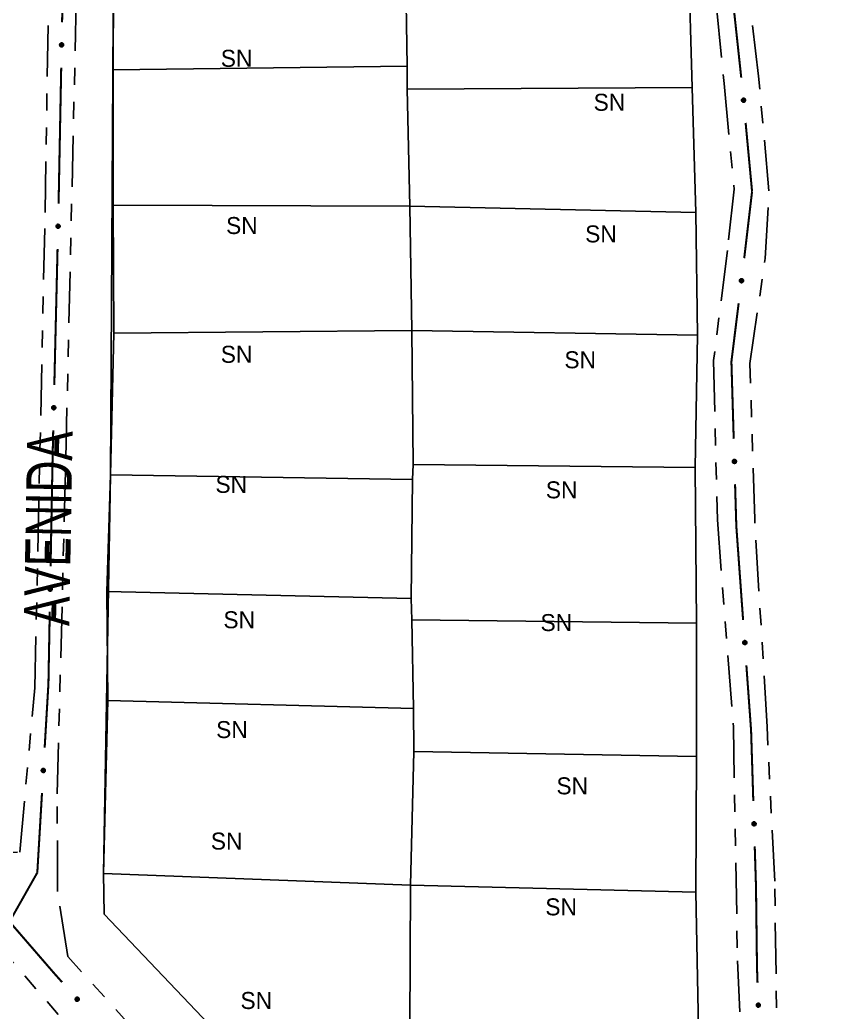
# Model space of a CAD drawing. Extents: x 207981 to 210201, y 4876477 to 4878908.
# Drawn here: x 209309.6 to 209380.5, y 4877652.8 to 4877740.3 of the extents above; entities that cross this region are included whole.
import ezdxf
from ezdxf.enums import TextEntityAlignment as Align

# ---------------------------------------------------------------- set-up
doc = ezdxf.new("R2010")
doc.units = 0
doc.header["$LTSCALE"] = 1.5
doc.header["$MEASUREMENT"] = 0
doc.linetypes.add('TRACO_25', pattern=[8, 3, -1, 1, -1, 1, -1])
for name, color, linetype in [('CD_MALHA_LOTES', 7, 'CONTINUOUS'), ('RU-QUADRA', 210, 'CONTINUOUS'), ('SV-EIXO-RUA-N-PAV', 6, 'CONTINUOUS'), ('SV-RUA-NAO-PAV', 7, 'CONTINUOUS'), ('SV-TXT-RUA-N-PAV', 7, 'CONTINUOUS'), ('Th_NmrPort', 1, 'CONTINUOUS')]:
    doc.layers.add(name, color=color, linetype=linetype)
doc.styles.add('ARIAL', font='ARIAL.SHX')

msp = doc.modelspace()

# ---------------------------------------------------------------- linework, layer by layer
at = {"layer": 'CD_MALHA_LOTES', "linetype": 'Continuous', "flags": 128}
for points in [[(209317.797848, 4877735.909009), (209317.87595, 4877750.553128)], [(209343.571497, 4877745.4765), (209343.727701, 4877736.221417)], [(209368.837483, 4877734.34697), (209368.525075, 4877745.710806)], [(209343.727701, 4877736.221417), (209317.797848, 4877735.909009)], [(209317.797848, 4877723.959408), (209317.797848, 4877735.909009)], [(209343.727701, 4877736.221417), (209343.727701, 4877734.190766)], [(209343.727701, 4877734.190766), (209368.837483, 4877734.34697)], [(209343.962007, 4877723.881307), (209343.727701, 4877734.190766)], [(209368.837483, 4877734.34697), (209369.149891, 4877723.334593)], [(209343.962007, 4877723.881307), (209317.797848, 4877723.959408)], [(209317.87595, 4877712.673674), (209317.797848, 4877723.959408)], [(209343.962007, 4877723.881307), (209369.149891, 4877723.334593)], [(209344.118211, 4877712.90798), (209343.962007, 4877723.881307)], [(209369.149891, 4877723.334593), (209369.306095, 4877712.51747)], [(209317.563542, 4877700.177359), (209317.87595, 4877712.673674)], [(209317.87595, 4877712.673674), (209344.118211, 4877712.90798)], [(209344.118211, 4877712.90798), (209369.306095, 4877712.51747)], [(209344.118211, 4877712.90798), (209344.235364, 4877701.114583)], [(209369.306095, 4877712.51747), (209369.115598, 4877700.843053)], [(209344.235364, 4877701.114583), (209344.196313, 4877699.78685)], [(209344.235364, 4877701.114583), (209369.115598, 4877700.843053)], [(209369.115598, 4877700.843053), (209369.231913, 4877687.117812)], [(209317.251134, 4877689.906951), (209317.563542, 4877700.177359)], [(209344.196313, 4877699.78685), (209317.563542, 4877700.177359)], [(209344.07916, 4877689.282135), (209344.196313, 4877699.78685)], [(209344.07916, 4877689.282135), (209317.251134, 4877689.906951)], [(209317.329236, 4877680.300409), (209317.251134, 4877689.906951)], [(209344.118211, 4877687.407688), (209344.07916, 4877689.282135)], [(209344.274415, 4877679.597491), (209344.118211, 4877687.407688)], [(209369.231913, 4877687.117812), (209344.118211, 4877687.407688)], [(209369.231913, 4877687.117812), (209369.227993, 4877675.340934)], [(209316.938726, 4877665.031474), (209317.329236, 4877680.300409)], [(209344.274415, 4877679.597491), (209317.329236, 4877680.300409)], [(209344.313466, 4877675.809546), (209344.274415, 4877679.597491)], [(209344.007566, 4877664.003132), (209344.313466, 4877675.809546)], [(209369.227993, 4877675.340934), (209344.313466, 4877675.809546)], [(209369.227993, 4877675.340934), (209369.149891, 4877663.391333)], [(209316.938726, 4877665.031474), (209344.007566, 4877664.003132)], [(209317.016828, 4877661.438784), (209316.938726, 4877665.031474)], [(209343.962007, 4877651.480783), (209344.007566, 4877664.003132)], [(209369.149891, 4877663.391333), (209344.007566, 4877664.003132)], [(209369.149891, 4877663.391333), (209369.384197, 4877651.324579)], [(209343.571497, 4877633.536856), (209317.016828, 4877661.438784)]]:
    msp.add_lwpolyline(points, dxfattribs=at)
at = {"layer": 'RU-QUADRA', "linetype": 'Continuous', "flags": 128}
msp.add_lwpolyline([(209316.548216, 4877897.384827), (209362.081663, 4877898.868764), (209364.619977, 4877825.570068), (209367.431648, 4877825.491966), (209368.525075, 4877745.710806), (209368.837483, 4877734.34697), (209369.149891, 4877723.334593), (209369.306095, 4877712.51747), (209369.115598, 4877700.843053), (209369.231913, 4877687.117812), (209369.227993, 4877675.340934), (209369.149891, 4877663.391333), (209369.384197, 4877651.324579), (209370.087115, 4877635.430829), (209370.946236, 4877609.618128), (209367.978362, 4877607.431273), (209343.571497, 4877633.536856), (209317.016828, 4877661.438784), (209316.938726, 4877665.031474), (209317.563542, 4877700.177359), (209317.87595, 4877750.553128), (209316.626318, 4877849.195913)], close=True, dxfattribs=at)
at = {"layer": 'SV-EIXO-RUA-N-PAV', "const_width": 0.18}
for points in [[(209313.300927, 4877740.102465), (209313.532608, 4877752.100228)], [(209371.882425, 4877747.137697), (209373.166723, 4877735.206621)], [(209312.992019, 4877724.105447), (209313.2237, 4877736.103211)], [(209373.551533, 4877731.225233), (209374.112446, 4877725.25151)], [(209374.119885, 4877725.172282), (209373.428136, 4877719.292409)], [(209374.112446, 4877725.25151), (209374.119885, 4877725.172282)], [(209312.61507, 4877708.109895), (209312.900138, 4877720.106508)], [(209372.936756, 4877715.322706), (209372.322399, 4877710.360593)], [(209372.322399, 4877710.360593), (209372.29865, 4877710.168775)], [(209372.29865, 4877710.168775), (209372.501745, 4877703.365088)], [(209312.465403, 4877701.81142), (209312.520047, 4877704.111024)], [(209312.452505, 4877701.111792), (209312.465403, 4877701.81142)], [(209312.286617, 4877692.113321), (209312.452505, 4877701.111792)], [(209372.621095, 4877699.366869), (209372.710608, 4877696.368205)], [(209372.710608, 4877696.368205), (209372.732278, 4877695.642257)], [(209372.732278, 4877695.642257), (209373.328822, 4877687.390062)], [(209312.095866, 4877681.766181), (209312.212889, 4877688.114)], [(209373.617226, 4877683.400473), (209373.977731, 4877678.413486)], [(209312.057632, 4877681.116202), (209312.095866, 4877681.766181)], [(209311.764021, 4877676.124831), (209312.057632, 4877681.116202)], [(209373.977731, 4877678.413486), (209374.03316, 4877677.646721)], [(209374.03316, 4877677.646721), (209374.229014, 4877671.418566)], [(209311.116378, 4877665.11489), (209311.529133, 4877672.131733)], [(209374.354738, 4877667.420542), (209374.449031, 4877664.422024)], [(209310.638051, 4877664.269847), (209311.116378, 4877665.11489)], [(209308.667659, 4877660.788819), (209310.638051, 4877664.269847)], [(209374.449031, 4877664.422024), (209374.466787, 4877663.857371)], [(209374.466787, 4877663.857371), (209374.545739, 4877657.422788)], [(209312.58561, 4877656.258688), (209308.71097, 4877660.738741)], [(209374.545739, 4877657.422788), (209374.553513, 4877656.789244)], [(209312.636693, 4877656.201273), (209312.58561, 4877656.258688)], [(209313.301397, 4877655.454167), (209312.636693, 4877656.201273)], [(209374.553513, 4877656.789244), (209374.599649, 4877655.423614)]]:
    msp.add_lwpolyline(points, dxfattribs=at)
at = {"layer": 'SV-EIXO-RUA-N-PAV'}
for points in [[(209313.14948, 4877737.961309), (209313.115074, 4877737.99607), (209313.092613, 4877738.032981), (209313.082739, 4877738.069158), (209313.082351, 4877738.103402), (209313.085898, 4877738.13848), (209313.097278, 4877738.173057), (209313.118409, 4877738.208635), (209313.153036, 4877738.243393), (209313.19236, 4877738.263918), (209313.22731, 4877738.275495), (209313.262994, 4877738.277957), (209313.297013, 4877738.273939), (209313.332539, 4877738.260931), (209313.368385, 4877738.239165), (209313.402493, 4877738.2035), (209313.424265, 4877738.167163), (209313.432896, 4877738.131919), (209313.435144, 4877738.096029), (209313.431093, 4877738.060261), (209313.419726, 4877738.026384), (209313.397746, 4877737.990332), (209313.362099, 4877737.957134), (209313.326105, 4877737.935004), (209313.290992, 4877737.925881), (209313.255608, 4877737.924464), (209313.220382, 4877737.927594), (209313.185148, 4877737.937586), (209313.14948, 4877737.961309)], [(209373.460728, 4877733.369817), (209373.498832, 4877733.339155), (209373.52531, 4877733.305011), (209373.539197, 4877733.270176), (209373.543442, 4877733.236194), (209373.54387, 4877733.20094), (209373.536459, 4877733.165301), (209373.519472, 4877733.127568), (209373.488982, 4877733.089129), (209373.452222, 4877733.064304), (209373.418799, 4877733.048862), (209373.38362, 4877733.042394), (209373.349365, 4877733.042553), (209373.3126, 4877733.051475), (209373.274529, 4877733.069063), (209373.236619, 4877733.100657), (209373.210891, 4877733.134309), (209373.198343, 4877733.168355), (209373.192065, 4877733.203764), (209373.19206, 4877733.239761), (209373.199536, 4877733.274703), (209373.217314, 4877733.313002), (209373.248993, 4877733.350006), (209373.282264, 4877733.37605), (209373.316125, 4877733.389073), (209373.351124, 4877733.394468), (209373.386478, 4877733.395327), (209373.422614, 4877733.389369), (209373.460728, 4877733.369817)], [(209312.834186, 4877721.964919), (209312.799936, 4877721.999833), (209312.777639, 4877722.036843), (209312.767927, 4877722.073064), (209312.76769, 4877722.107309), (209312.771394, 4877722.142371), (209312.782928, 4877722.176897), (209312.804217, 4877722.212381), (209312.838998, 4877722.246984), (209312.878413, 4877722.267334), (209312.913414, 4877722.278756), (209312.949109, 4877722.281058), (209312.983109, 4877722.276889), (209313.018577, 4877722.263723), (209313.054326, 4877722.241798), (209313.088275, 4877722.205981), (209313.109885, 4877722.169547), (209313.11836, 4877722.134266), (209313.120447, 4877722.098366), (209313.116237, 4877722.062616), (209313.10472, 4877722.02879), (209313.08258, 4877721.992836), (209313.046785, 4877721.959797), (209313.010693, 4877721.937828), (209312.97554, 4877721.928861), (209312.94015, 4877721.927601), (209312.904938, 4877721.930889), (209312.869749, 4877721.941038), (209312.834186, 4877721.964919)], [(209373.309399, 4877717.436617), (209373.340015, 4877717.398477), (209373.358528, 4877717.359436), (209373.364597, 4877717.32243), (209373.361433, 4877717.28833), (209373.354267, 4877717.253809), (209373.339364, 4877717.220599), (209373.314658, 4877717.187403), (209373.276613, 4877717.156423), (209373.235373, 4877717.140086), (209373.199411, 4877717.132195), (209373.163664, 4877717.133447), (209373.130245, 4877717.14097), (209373.09626, 4877717.157592), (209373.062864, 4877717.182958), (209373.032638, 4877717.221967), (209373.01475, 4877717.260366), (209373.00982, 4877717.296314), (209373.011306, 4877717.332244), (209373.019044, 4877717.367399), (209373.033862, 4877717.399915), (209373.059462, 4877717.433494), (209373.098359, 4877717.462817), (209373.136454, 4877717.481094), (209373.172323, 4877717.486528), (209373.207664, 4877717.484269), (209373.242375, 4877717.477503), (209373.276383, 4877717.463911), (209373.309399, 4877717.436617)], [(209312.454096, 4877705.969434), (209312.419845, 4877706.004348), (209312.397548, 4877706.041358), (209312.387836, 4877706.077579), (209312.387599, 4877706.111824), (209312.391303, 4877706.146886), (209312.402837, 4877706.181412), (209312.424126, 4877706.216896), (209312.458908, 4877706.2515), (209312.498322, 4877706.271849), (209312.533323, 4877706.283271), (209312.569018, 4877706.285574), (209312.603019, 4877706.281405), (209312.638486, 4877706.268238), (209312.674235, 4877706.246313), (209312.708184, 4877706.210496), (209312.729795, 4877706.174063), (209312.738269, 4877706.138781), (209312.740357, 4877706.102882), (209312.736146, 4877706.067132), (209312.724629, 4877706.033306), (209312.702489, 4877705.997352), (209312.666694, 4877705.964313), (209312.630602, 4877705.942344), (209312.595449, 4877705.933376), (209312.560059, 4877705.932117), (209312.524847, 4877705.935404), (209312.489658, 4877705.945553), (209312.454096, 4877705.969434)], [(209372.667165, 4877701.51288), (209372.703236, 4877701.479851), (209372.727484, 4877701.444089), (209372.739123, 4877701.40844), (209372.741194, 4877701.374257), (209372.739374, 4877701.339047), (209372.729706, 4877701.303953), (209372.710349, 4877701.267379), (209372.677471, 4877701.230962), (209372.639203, 4877701.20853), (209372.604864, 4877701.19525), (209372.569344, 4877701.191038), (209372.535169, 4877701.193379), (209372.499047, 4877701.204626), (209372.462175, 4877701.224605), (209372.426356, 4877701.258552), (209372.402825, 4877701.293775), (209372.392472, 4877701.328552), (209372.388464, 4877701.364288), (209372.390753, 4877701.400212), (209372.400441, 4877701.434607), (209372.420624, 4877701.471695), (209372.454597, 4877701.506605), (209372.489461, 4877701.530475), (209372.524083, 4877701.541313), (209372.559354, 4877701.544467), (209372.594692, 4877701.543071), (209372.630374, 4877701.534822), (209372.667165, 4877701.51288)], [(209312.137043, 4877689.972033), (209312.102607, 4877690.006764), (209312.080113, 4877690.043655), (209312.070208, 4877690.079824), (209312.069789, 4877690.114067), (209312.073306, 4877690.149148), (209312.084656, 4877690.183735), (209312.105756, 4877690.219332), (209312.140353, 4877690.25412), (209312.179658, 4877690.274679), (209312.214598, 4877690.286287), (209312.25028, 4877690.28878), (209312.284302, 4877690.284792), (209312.319839, 4877690.271815), (209312.355705, 4877690.25008), (209312.389844, 4877690.214445), (209312.411648, 4877690.178127), (209312.42031, 4877690.142891), (209312.422589, 4877690.107003), (209312.418569, 4877690.071231), (209312.407232, 4877690.037344), (209312.385284, 4877690.001273), (209312.349665, 4877689.968044), (209312.313691, 4877689.945883), (209312.278586, 4877689.936728), (209312.243203, 4877689.93528), (209312.207974, 4877689.93838), (209312.172732, 4877689.948342), (209312.137043, 4877689.972033)], [(209373.572458, 4877685.546511), (209373.609895, 4877685.515038), (209373.635634, 4877685.480334), (209373.648771, 4877685.445209), (209373.652286, 4877685.411144), (209373.651957, 4877685.375889), (209373.643784, 4877685.340417), (209373.625991, 4877685.303057), (209373.594683, 4877685.265281), (209373.557399, 4877685.241251), (209373.523652, 4877685.226529), (209373.488342, 4877685.220818), (209373.454099, 4877685.221712), (209373.417533, 4877685.231421), (209373.379849, 4877685.249821), (209373.342626, 4877685.282222), (209373.317625, 4877685.316418), (209373.305811, 4877685.350726), (209373.300294, 4877685.386261), (209373.301061, 4877685.422249), (209373.309286, 4877685.457023), (209373.327881, 4877685.494932), (209373.360347, 4877685.531248), (209373.394169, 4877685.556572), (209373.428301, 4877685.568865), (209373.463408, 4877685.573509), (209373.498773, 4877685.573609), (209373.534772, 4877685.566877), (209373.572458, 4877685.546511)], [(209311.52825, 4877673.991313), (209311.495242, 4877674.027404), (209311.474254, 4877674.065172), (209311.465815, 4877674.10171), (209311.466777, 4877674.135943), (209311.471705, 4877674.170854), (209311.48444, 4877674.204955), (209311.506957, 4877674.239672), (209311.542928, 4877674.273038), (209311.583031, 4877674.291995), (209311.61841, 4877674.302185), (209311.654164, 4877674.303238), (209311.687998, 4877674.297882), (209311.722982, 4877674.283482), (209311.757943, 4877674.26032), (209311.790617, 4877674.223337), (209311.81094, 4877674.18617), (209311.818174, 4877674.150613), (209311.819005, 4877674.114663), (209311.813546, 4877674.079082), (209311.800853, 4877674.045679), (209311.777468, 4877674.010522), (209311.740539, 4877673.978756), (209311.7037, 4877673.958063), (209311.668255, 4877673.950331), (209311.632842, 4877673.950311), (209311.597767, 4877673.954828), (209311.562955, 4877673.966202), (209311.52825, 4877673.991313)], [(209374.397386, 4877669.566623), (209374.43351, 4877669.533652), (209374.457815, 4877669.497929), (209374.46951, 4877669.462299), (209374.471636, 4877669.428119), (209374.469872, 4877669.392906), (209374.460261, 4877669.357796), (209374.440962, 4877669.321192), (209374.408142, 4877669.284722), (209374.36991, 4877669.262229), (209374.335592, 4877669.248894), (209374.300078, 4877669.244626), (209374.2659, 4877669.246913), (209374.22976, 4877669.258102), (209374.192856, 4877669.278022), (209374.156983, 4877669.311911), (209374.133395, 4877669.347097), (209374.122988, 4877669.381857), (209374.118923, 4877669.417587), (209374.121154, 4877669.453515), (209374.130788, 4877669.487925), (209374.150911, 4877669.525046), (209374.184829, 4877669.560009), (209374.219654, 4877669.583935), (209374.254259, 4877669.594829), (209374.289525, 4877669.598039), (209374.324865, 4877669.596699), (209374.36056, 4877669.588507), (209374.397386, 4877669.566623)], [(209314.64407, 4877653.779439), (209314.595209, 4877653.781597), (209314.553657, 4877653.793442), (209314.521844, 4877653.813297), (209314.498307, 4877653.838173), (209314.477093, 4877653.866334), (209314.46197, 4877653.899445), (209314.453324, 4877653.939912), (209314.455145, 4877653.988941), (209314.470077, 4877654.03071), (209314.487874, 4877654.062941), (209314.5124, 4877654.088977), (209314.540102, 4877654.109127), (209314.575015, 4877654.123699), (209314.616111, 4877654.13206), (209314.665367, 4877654.129036), (209314.706024, 4877654.117143), (209314.736291, 4877654.097131), (209314.76231, 4877654.072309), (209314.783623, 4877654.043299), (209314.798281, 4877654.010711), (209314.806625, 4877653.969319), (209314.802996, 4877653.920743), (209314.791598, 4877653.880057), (209314.772015, 4877653.849517), (209314.747001, 4877653.824451), (209314.719015, 4877653.80283), (209314.686364, 4877653.786242), (209314.64407, 4877653.779439)], [(209374.772344, 4877653.57207), (209374.808545, 4877653.539184), (209374.832933, 4877653.503517), (209374.844712, 4877653.467914), (209374.846917, 4877653.433739), (209374.845236, 4877653.398522), (209374.835706, 4877653.363391), (209374.816493, 4877653.326741), (209374.783758, 4877653.290195), (209374.745579, 4877653.267613), (209374.711292, 4877653.254198), (209374.675789, 4877653.249846), (209374.641605, 4877653.252053), (209374.605439, 4877653.263159), (209374.568489, 4877653.282992), (209374.532537, 4877653.316798), (209374.508867, 4877653.351928), (209374.498378, 4877653.386664), (209374.49423, 4877653.422384), (209374.496378, 4877653.458317), (209374.505931, 4877653.49275), (209374.525967, 4877653.529917), (209374.559803, 4877653.56496), (209374.594572, 4877653.588967), (209374.629152, 4877653.599941), (209374.66441, 4877653.603234), (209374.699753, 4877653.601976), (209374.735467, 4877653.593867), (209374.772344, 4877653.57207)]]:
    msp.add_lwpolyline(points, close=True, dxfattribs=at)
for points in [[(209313.092613, 4877738.032981), (209313.085898, 4877738.13848)], [(209313.102179, 4877738.017056), (209313.092404, 4877738.146898)], [(209313.115074, 4877737.99607), (209313.097278, 4877738.173057)], [(209313.131508, 4877737.981005), (209313.108122, 4877738.183444)], [(209313.14948, 4877737.961309), (209313.118409, 4877738.208635)], [(209313.169128, 4877737.950254), (209313.137536, 4877738.222454)], [(209313.185148, 4877737.937586), (209313.153036, 4877738.243393)], [(209313.202998, 4877737.937317), (209313.172169, 4877738.249081)], [(209313.220382, 4877737.927594), (209313.19236, 4877738.263918)], [(209313.236973, 4877737.929837), (209313.207956, 4877738.264767)], [(209313.255608, 4877737.924464), (209313.22731, 4877738.275495)], [(209313.273782, 4877737.927761), (209313.247731, 4877738.274918)], [(209313.290992, 4877737.925881), (209313.262994, 4877738.277957)], [(209313.309384, 4877737.933898), (209313.280447, 4877738.272921)], [(209313.326105, 4877737.935004), (209313.297013, 4877738.273939)], [(209313.345145, 4877737.94822), (209313.315733, 4877738.262686)], [(209313.362099, 4877737.957134), (209313.332539, 4877738.260931)], [(209313.378467, 4877737.977601), (209313.350915, 4877738.246994)], [(209313.397746, 4877737.990332), (209313.368385, 4877738.239165)], [(209313.406464, 4877738.01391), (209313.385753, 4877738.213567)], [(209313.419726, 4877738.026384), (209313.402493, 4877738.2035)], [(209313.424858, 4877738.047674), (209313.413744, 4877738.178907)], [(209313.431093, 4877738.060261), (209313.424265, 4877738.167163)], [(209373.19206, 4877733.239761), (209373.210891, 4877733.134309)], [(209373.196837, 4877733.25297), (209373.222668, 4877733.123825)], [(209373.199536, 4877733.274703), (209373.236619, 4877733.100657)], [(209373.211309, 4877733.288592), (209373.254387, 4877733.092541)], [(209373.217314, 4877733.313002), (209373.274529, 4877733.069063)], [(209373.235035, 4877733.327824), (209373.29277, 4877733.063252)], [(209373.248993, 4877733.350006), (209373.3126, 4877733.051475)], [(209373.264834, 4877733.360774), (209373.329496, 4877733.051625)], [(209373.282264, 4877733.37605), (209373.349365, 4877733.042553)], [(209373.298753, 4877733.379034), (209373.365711, 4877733.045431)], [(209373.316125, 4877733.389073), (209373.38362, 4877733.042394)], [(209373.333438, 4877733.389144), (209373.398444, 4877733.047134)], [(209373.351124, 4877733.394468), (209373.418799, 4877733.048862)], [(209373.370246, 4877733.391229), (209373.436821, 4877733.061702)], [(209373.386478, 4877733.395327), (209373.452222, 4877733.064304)], [(209373.404847, 4877733.387626), (209373.470613, 4877733.081321)], [(209373.422614, 4877733.389369), (209373.488982, 4877733.089129)], [(209373.439959, 4877733.378588), (209373.502025, 4877733.111681)], [(209373.460728, 4877733.369817), (209373.519472, 4877733.127568)], [(209373.480805, 4877733.352272), (209373.526855, 4877733.153758)], [(209373.498832, 4877733.339155), (209373.536459, 4877733.165301)], [(209373.514009, 4877733.319756), (209373.538355, 4877733.191842)], [(209373.52531, 4877733.305011), (209373.54387, 4877733.20094)], [(209312.777639, 4877722.036843), (209312.771394, 4877722.142371)], [(209312.787135, 4877722.020876), (209312.777937, 4877722.15076)], [(209312.799936, 4877721.999833), (209312.782928, 4877722.176897)], [(209312.816303, 4877721.984695), (209312.793817, 4877722.187235)], [(209312.834186, 4877721.964919), (209312.804217, 4877722.212381)], [(209312.853785, 4877721.953776), (209312.823404, 4877722.226115)], [(209312.869749, 4877721.941038), (209312.838998, 4877722.246984)], [(209312.887597, 4877721.940689), (209312.858156, 4877722.252587)], [(209312.904938, 4877721.930889), (209312.878413, 4877722.267334)], [(209312.921539, 4877721.933057), (209312.894013, 4877722.268114)], [(209312.94015, 4877721.927601), (209312.913414, 4877722.278756)], [(209312.958338, 4877721.930818), (209312.933832, 4877722.278087)], [(209312.97554, 4877721.928861), (209312.949109, 4877722.281058)], [(209312.993967, 4877721.936796), (209312.966539, 4877722.275945)], [(209313.010693, 4877721.937828), (209312.983109, 4877722.276889)], [(209313.029792, 4877721.950959), (209313.00178, 4877722.265553)], [(209313.046785, 4877721.959797), (209313.018577, 4877722.263723)], [(209313.063244, 4877721.980192), (209313.036891, 4877722.249705)], [(209313.08258, 4877721.992836), (209313.054326, 4877722.241798)], [(209313.091402, 4877722.016375), (209313.07158, 4877722.216123)], [(209313.10472, 4877722.02879), (209313.088275, 4877722.205981)], [(209313.109946, 4877722.050057), (209313.099417, 4877722.181339)], [(209313.116237, 4877722.062616), (209313.109885, 4877722.169547)], [(209373.019044, 4877717.367399), (209373.01475, 4877717.260366)], [(209373.026551, 4877717.379272), (209373.023997, 4877717.247594)], [(209373.033862, 4877717.399915), (209373.032638, 4877717.221967)], [(209373.048346, 4877717.410947), (209373.048243, 4877717.210218)], [(209373.059462, 4877717.433494), (209373.062864, 4877717.182958)], [(209373.079957, 4877717.444157), (209373.079428, 4877717.173359)], [(209373.098359, 4877717.462817), (209373.09626, 4877717.157592)], [(209373.116146, 4877717.469925), (209373.112793, 4877717.154104)], [(209373.136454, 4877717.481094), (209373.130245, 4877717.14097)], [(209373.153199, 4877717.480462), (209373.146828, 4877717.140265)], [(209373.172323, 4877717.486528), (209373.163664, 4877717.133447)], [(209373.189246, 4877717.482873), (209373.179161, 4877717.134887)], [(209373.207664, 4877717.484269), (209373.199411, 4877717.132195)], [(209373.225641, 4877717.476992), (209373.219773, 4877717.140858)], [(209373.242375, 4877717.477503), (209373.235373, 4877717.140086)], [(209373.258658, 4877717.46603), (209373.256994, 4877717.152749)], [(209373.276383, 4877717.463911), (209373.276613, 4877717.156423)], [(209373.291003, 4877717.449651), (209373.294202, 4877717.175642)], [(209373.309399, 4877717.436617), (209373.314658, 4877717.187403)], [(209373.325232, 4877717.415164), (209373.327502, 4877717.211392)], [(209373.340015, 4877717.398477), (209373.339364, 4877717.220599)], [(209373.350665, 4877717.376267), (209373.346924, 4877717.246111)], [(209373.358528, 4877717.359436), (209373.354267, 4877717.253809)], [(209312.397548, 4877706.041358), (209312.391303, 4877706.146886)], [(209312.407044, 4877706.025391), (209312.397846, 4877706.155276)], [(209312.419845, 4877706.004348), (209312.402837, 4877706.181412)], [(209312.436212, 4877705.98921), (209312.413727, 4877706.191751)], [(209312.454096, 4877705.969434), (209312.424126, 4877706.216896)], [(209312.473695, 4877705.958291), (209312.443314, 4877706.23063)], [(209312.489658, 4877705.945553), (209312.458908, 4877706.2515)], [(209312.507506, 4877705.945204), (209312.478065, 4877706.257102)], [(209312.524847, 4877705.935404), (209312.498322, 4877706.271849)], [(209312.541448, 4877705.937573), (209312.513922, 4877706.272629)], [(209312.560059, 4877705.932117), (209312.533323, 4877706.283271)], [(209312.578247, 4877705.935333), (209312.553741, 4877706.282602)], [(209312.595449, 4877705.933376), (209312.569018, 4877706.285574)], [(209312.613877, 4877705.941311), (209312.586448, 4877706.28046)], [(209312.630602, 4877705.942344), (209312.603019, 4877706.281405)], [(209312.649701, 4877705.955474), (209312.621689, 4877706.270068)], [(209312.666694, 4877705.964313), (209312.638486, 4877706.268238)], [(209312.683153, 4877705.984707), (209312.6568, 4877706.25422)], [(209312.702489, 4877705.997352), (209312.674235, 4877706.246313)], [(209312.711311, 4877706.02089), (209312.691489, 4877706.220638)], [(209312.724629, 4877706.033306), (209312.708184, 4877706.210496)], [(209312.729855, 4877706.054573), (209312.719326, 4877706.185854)], [(209312.736146, 4877706.067132), (209312.729795, 4877706.174063)], [(209372.524083, 4877701.541313), (209372.569344, 4877701.191038)], [(209372.541365, 4877701.540281), (209372.58444, 4877701.194823)], [(209372.559354, 4877701.544467), (209372.604864, 4877701.19525)], [(209372.578231, 4877701.540016), (209372.623668, 4877701.206915)], [(209372.594692, 4877701.543071), (209372.639203, 4877701.20853)], [(209372.390753, 4877701.400212), (209372.402825, 4877701.293775)], [(209372.396362, 4877701.41309), (209372.41391, 4877701.282562)], [(209372.400441, 4877701.434607), (209372.426356, 4877701.258552)], [(209372.413075, 4877701.447718), (209372.44357, 4877701.249319)], [(209372.420624, 4877701.471695), (209372.462175, 4877701.224605)], [(209372.439254, 4877701.485358), (209372.480009, 4877701.217643)], [(209372.454597, 4877701.506605), (209372.499047, 4877701.204626)], [(209372.471092, 4877701.516341), (209372.515918, 4877701.203699)], [(209372.489461, 4877701.530475), (209372.535169, 4877701.193379)], [(209372.506106, 4877701.532402), (209372.551665, 4877701.19521)], [(209372.612532, 4877701.534214), (209372.658641, 4877701.224341)], [(209372.630374, 4877701.534822), (209372.677471, 4877701.230962)], [(209372.646997, 4877701.522957), (209372.691925, 4877701.252637)], [(209372.667165, 4877701.51288), (209372.710349, 4877701.267379)], [(209372.686082, 4877701.494091), (209372.719386, 4877701.293046)], [(209372.703236, 4877701.479851), (209372.729706, 4877701.303953)], [(209372.717147, 4877701.459525), (209372.73329, 4877701.330319)], [(209372.727484, 4877701.444089), (209372.739374, 4877701.339047)], [(209312.102607, 4877690.006764), (209312.084656, 4877690.183735)], [(209312.119054, 4877689.991714), (209312.095491, 4877690.194132)], [(209312.137043, 4877689.972033), (209312.105756, 4877690.219332)], [(209312.156701, 4877689.960995), (209312.12487, 4877690.233168)], [(209312.172732, 4877689.948342), (209312.140353, 4877690.25412)], [(209312.190582, 4877689.948088), (209312.15948, 4877690.259825)], [(209312.207974, 4877689.93838), (209312.179658, 4877690.274679)], [(209312.224563, 4877689.940637), (209312.195254, 4877690.275542)], [(209312.243203, 4877689.93528), (209312.214598, 4877690.286287)], [(209312.261374, 4877689.938594), (209312.235019, 4877690.285727)], [(209312.278586, 4877689.936728), (209312.25028, 4877690.28878)], [(209312.296971, 4877689.944762), (209312.267737, 4877690.283759)], [(209312.313691, 4877689.945883), (209312.284302, 4877690.284792)], [(209312.332719, 4877689.959115), (209312.303033, 4877690.273556)], [(209312.349665, 4877689.968044), (209312.319839, 4877690.271815)], [(209312.366016, 4877689.988526), (209312.338228, 4877690.257894)], [(209312.385284, 4877690.001273), (209312.355705, 4877690.25008)], [(209312.393981, 4877690.024858), (209312.373095, 4877690.224498)], [(209312.407232, 4877690.037344), (209312.389844, 4877690.214445)], [(209312.412345, 4877690.058639), (209312.401117, 4877690.189862)], [(209312.418569, 4877690.071231), (209312.411648, 4877690.178127)], [(209312.080113, 4877690.043655), (209312.073306, 4877690.149148)], [(209312.089694, 4877690.027738), (209312.079804, 4877690.157572)], [(209373.301061, 4877685.422249), (209373.317625, 4877685.316418)], [(209373.30612, 4877685.435353), (209373.329175, 4877685.305684)], [(209373.309286, 4877685.457023), (209373.342626, 4877685.282222)], [(209373.321353, 4877685.470657), (209373.360215, 4877685.273726)], [(209373.327881, 4877685.494932), (209373.379849, 4877685.249821)], [(209373.345916, 4877685.509371), (209373.397961, 4877685.24362)], [(209373.360347, 4877685.531248), (209373.417533, 4877685.231421)], [(209373.376415, 4877685.541673), (209373.434429, 4877685.231208)], [(209373.394169, 4877685.556572), (209373.454099, 4877685.221712)], [(209373.410718, 4877685.559202), (209373.470503, 4877685.224239)], [(209373.428301, 4877685.568865), (209373.488342, 4877685.220818)], [(209373.445612, 4877685.568565), (209373.503264, 4877685.225239)], [(209373.463408, 4877685.573509), (209373.523652, 4877685.226529)], [(209373.482456, 4877685.56986), (209373.541945, 4877685.23898)], [(209373.498773, 4877685.573609), (209373.557399, 4877685.241251)], [(209373.516972, 4877685.565515), (209373.57615, 4877685.25787)], [(209373.534772, 4877685.566877), (209373.594683, 4877685.265281)], [(209373.551882, 4877685.555726), (209373.608207, 4877685.287549)], [(209373.572458, 4877685.546511), (209373.625991, 4877685.303057)], [(209373.592154, 4877685.528539), (209373.633934, 4877685.329083)], [(209373.609895, 4877685.515038), (209373.643784, 4877685.340417)], [(209373.624653, 4877685.495318), (209373.646248, 4877685.366911)], [(209373.635634, 4877685.480334), (209373.651957, 4877685.375889)], [(209311.474254, 4877674.065172), (209311.471705, 4877674.170854)], [(209311.483185, 4877674.048882), (209311.478537, 4877674.179009)], [(209311.495242, 4877674.027404), (209311.48444, 4877674.204955)], [(209311.511069, 4877674.011703), (209311.495685, 4877674.214906)], [(209311.52825, 4877673.991313), (209311.506957, 4877674.239672)], [(209311.547447, 4877673.979491), (209311.526614, 4877674.252726)], [(209311.562955, 4877673.966202), (209311.542928, 4877674.273038)], [(209311.58078, 4877673.965229), (209311.56227, 4877674.277966)], [(209311.597767, 4877673.954828), (209311.583031, 4877674.291995)], [(209311.614433, 4877673.956415), (209311.598648, 4877674.292229)], [(209311.632842, 4877673.950311), (209311.61841, 4877674.302185)], [(209311.651132, 4877673.952889), (209311.638792, 4877674.300803)], [(209311.668255, 4877673.950331), (209311.654164, 4877674.303238)], [(209311.686949, 4877673.957617), (209311.671404, 4877674.297518)], [(209311.7037, 4877673.958063), (209311.687998, 4877674.297882)], [(209311.723247, 4877673.970517), (209311.70626, 4877674.285899)], [(209311.740539, 4877673.978756), (209311.722982, 4877674.283482)], [(209311.757701, 4877673.998562), (209311.740795, 4877674.268832)], [(209311.777468, 4877674.010522), (209311.757943, 4877674.26032)], [(209311.787108, 4877674.033738), (209311.774288, 4877674.234057)], [(209311.800853, 4877674.045679), (209311.790617, 4877674.223337)], [(209311.80682, 4877674.06675), (209311.80089, 4877674.19832)], [(209311.813546, 4877674.079082), (209311.81094, 4877674.18617)], [(209374.121154, 4877669.453515), (209374.133395, 4877669.347097)], [(209374.126743, 4877669.466402), (209374.144498, 4877669.335902)], [(209374.130788, 4877669.487925), (209374.156983, 4877669.311911)], [(209374.1434, 4877669.501056), (209374.174211, 4877669.302706)], [(209374.150911, 4877669.525046), (209374.192856, 4877669.278022)], [(209374.169519, 4877669.538738), (209374.210701, 4877669.271089)], [(209374.184829, 4877669.560009), (209374.22976, 4877669.258102)], [(209374.201308, 4877669.569772), (209374.246633, 4877669.257202)], [(209374.219654, 4877669.583935), (209374.2659, 4877669.246913)], [(209374.236297, 4877669.585889), (209374.282393, 4877669.24877)], [(209374.254259, 4877669.594829), (209374.300078, 4877669.244626)], [(209374.271542, 4877669.593823), (209374.315168, 4877669.248435)], [(209374.289525, 4877669.598039), (209374.335592, 4877669.248894)], [(209374.308409, 4877669.593617), (209374.354377, 4877669.26059)], [(209374.324865, 4877669.596699), (209374.36991, 4877669.262229)], [(209374.34272, 4877669.58787), (209374.389322, 4877669.278071)], [(209374.36056, 4877669.588507), (209374.408142, 4877669.284722)], [(209374.377202, 4877669.576668), (209374.42256, 4877669.30642)], [(209374.397386, 4877669.566623), (209374.440962, 4877669.321192)], [(209374.416333, 4877669.547864), (209374.449958, 4877669.346872)], [(209374.43351, 4877669.533652), (209374.460261, 4877669.357796)], [(209374.447453, 4877669.513348), (209374.463802, 4877669.384168)], [(209374.457815, 4877669.497929), (209374.469872, 4877669.392906)], [(209314.64407, 4877653.779439), (209314.453324, 4877653.939912)], [(209314.686364, 4877653.786242), (209314.455145, 4877653.988941)], [(209314.666002, 4877653.784664), (209314.457983, 4877653.963044)], [(209314.595209, 4877653.781597), (209314.46197, 4877653.899445)], [(209314.617503, 4877653.781696), (209314.462877, 4877653.914433)], [(209314.699651, 4877653.798164), (209314.465329, 4877654.006108)], [(209314.719015, 4877653.80283), (209314.470077, 4877654.03071)], [(209314.571493, 4877653.788247), (209314.476153, 4877653.876931)], [(209314.553657, 4877653.793442), (209314.477093, 4877653.866334)], [(209314.729672, 4877653.815742), (209314.48095, 4877654.041923)], [(209314.747001, 4877653.824451), (209314.487874, 4877654.062941)], [(209314.758104, 4877653.839212), (209314.503258, 4877654.076382)], [(209314.772015, 4877653.849517), (209314.5124, 4877654.088977)], [(209314.780074, 4877653.867891), (209314.528632, 4877654.097131)], [(209314.791598, 4877653.880057), (209314.540102, 4877654.109127)], [(209314.796603, 4877653.902687), (209314.561486, 4877654.113577)], [(209314.802996, 4877653.920743), (209314.575015, 4877654.123699)], [(209314.801115, 4877653.946883), (209314.597969, 4877654.125945)], [(209314.806625, 4877653.969319), (209314.616111, 4877654.13206)], [(209314.797015, 4877653.992548), (209314.646242, 4877654.125061)], [(209314.798281, 4877654.010711), (209314.665367, 4877654.129036)], [(209314.787593, 4877654.029825), (209314.690326, 4877654.118622)], [(209314.783623, 4877654.043299), (209314.706024, 4877654.117143)], [(209374.496378, 4877653.458317), (209374.508867, 4877653.351928)], [(209374.501936, 4877653.471218), (209374.519996, 4877653.340759)], [(209374.505931, 4877653.49275), (209374.532537, 4877653.316798)], [(209374.518513, 4877653.50591), (209374.549787, 4877653.307633)], [(209374.525967, 4877653.529917), (209374.568489, 4877653.282992)], [(209374.544544, 4877653.543653), (209374.58635, 4877653.276101)], [(209374.559803, 4877653.56496), (209374.605439, 4877653.263159)], [(209374.57626, 4877653.574761), (209374.622314, 4877653.262297)], [(209374.594572, 4877653.588967), (209374.641605, 4877653.252053)], [(209374.61121, 4877653.59096), (209374.658094, 4877653.253949)], [(209374.629152, 4877653.599941), (209374.675789, 4877653.249846)], [(209374.646437, 4877653.598976), (209374.69087, 4877653.253691)], [(209374.66441, 4877653.603234), (209374.711292, 4877653.254198)], [(209374.683305, 4877653.598857), (209374.73005, 4877653.265937)], [(209374.699753, 4877653.601976), (209374.745579, 4877653.267613)], [(209374.717629, 4877653.59319), (209374.764954, 4877653.2835)], [(209374.735467, 4877653.593867), (209374.783758, 4877653.290195)], [(209374.752137, 4877653.582068), (209374.798126, 4877653.311927)], [(209374.772344, 4877653.57207), (209374.816493, 4877653.326741)], [(209374.791335, 4877653.553355), (209374.825429, 4877653.352443)], [(209374.808545, 4877653.539184), (209374.835706, 4877653.363391)], [(209374.822536, 4877653.518912), (209374.839186, 4877653.389771)], [(209374.832933, 4877653.503517), (209374.845236, 4877653.398522)]]:
    msp.add_lwpolyline(points, dxfattribs=at)
at = {"layer": 'SV-RUA-NAO-PAV', "linetype": 'TRACO_25'}
for points in [[(209274.897631, 4877696.325589, 8.983578), (209304.882033, 4877666.672051, 10.181261), (209309.567245, 4877666.927959, 10.455729), (209310.899571, 4877681.421779, 10.455729), (209311.799792, 4877723.320901, 9.782033), (209312.386403, 4877760.581367, 9.30795), (209311.049151, 4877813.417685, 8.883771), (209310.245835, 4877859.731762, 8.659205), (209309.949855, 4877878.708126, 8.659205), (209310.208385, 4877900.98694, 8.458314), (209310.375237, 4877907.477744, 8.458314)], [(209369.790042, 4877753.400034, 7.461523), (209371.65509, 4877734.683722, 7.536377), (209372.549561, 4877725.374944, 7.536377), (209371.946473, 4877719.985234, 7.536377), (209370.726328, 4877710.277149, 7.536377), (209371.059136, 4877696.227047, 7.636185), (209372.469179, 4877677.978697, 7.810846), (209372.838193, 4877657.325589, 8.808916), (209373.980024, 4877632.869256, 9.582419), (209375.950237, 4877607.999307, 10.405827), (209375.306676, 4877594.236442, 10.730199), (209375.223977, 4877589.102201, 10.555536), (209365.598551, 4877600.498423, 10.780102), (209353.772908, 4877614.235356, 10.87991), (209323.088056, 4877647.505118, 10.680295), (209313.802378, 4877657.709345, 10.60544), (209312.904485, 4877663.454715, 10.60544), (209312.867229, 4877672.0512, 10.60544), (209313.629338, 4877701.589003, 10.006598), (209314.836772, 4877754.356365, 9.432709)], [(209400.540314, 4877542.011369, 11.254185), (209398.68377, 4877541.822356, 11.254185), (209397.631887, 4877542.874238, 11.254185), (209395.668373, 4877545.118254, 11.254185), (209392.692772, 4877549.966528, 11.254185), (209379.521497, 4877582.749986, 10.830006), (209379.056998, 4877585.85921, 10.830006), (209379.405679, 4877612.675889, 10.056502), (209377.875983, 4877626.711543, 9.532516), (209376.401203, 4877644.186633, 8.983578), (209376.113166, 4877664.367265, 8.160171), (209375.442692, 4877677.962761, 7.960557), (209374.350323, 4877696.280949, 7.686088), (209373.930181, 4877710.019591, 7.686088), (209375.274636, 4877719.262714, 7.760943), (209375.610749, 4877725.228729, 7.785895), (209374.686437, 4877735.35415, 7.785895), (209372.585727, 4877753.420254, 7.760943)], [(209274.895509, 4877620.960369, 11.154378), (209277.512041, 4877623.581241, 11.154378), (209300.359458, 4877648.202572, 11.204282), (209305.228906, 4877657.281906, 10.805054), (209306.05941, 4877660.531357, 10.680295), (209321.579181, 4877642.72744, 10.954764), (209346.156641, 4877614.990649, 11.029619), (209365.977678, 4877594.373011, 10.929812), (209374.576215, 4877583.313254, 10.929812), (209376.103356, 4877581.162765, 11.004667), (209389.637579, 4877548.028463, 11.254185), (209392.131184, 4877543.306468, 11.279137), (209393.494482, 4877540.630222, 11.304089), (209393.985361, 4877538.666708, 11.304089), (209393.345246, 4877536.574834, 11.403895)]]:
    msp.add_polyline3d(points, dxfattribs=at)

# ---------------------------------------------------------------- texts
at = {"layer": 'SV-TXT-RUA-N-PAV', "style": 'ARIAL', "width": 0.7}
msp.add_text('AVENIDA', height=4, rotation=89, dxfattribs=at).set_placement((209313.931671, 4877686.856678))
at = {"layer": 'Th_NmrPort', "color": 1}
for p in [(209327.286578, 4877736.917807), (209360.152556, 4877733.039809), (209327.754718, 4877722.171389), (209359.40696, 4877721.433748), (209327.286578, 4877710.818988), (209357.577784, 4877710.335007), (209326.818437, 4877699.349552), (209355.939294, 4877698.865571), (209327.520648, 4877687.411976), (209355.471153, 4877687.162065), (209326.879618, 4877677.727725), (209356.875574, 4877672.766753), (209326.411478, 4877667.89678), (209355.895909, 4877662.096972), (209329.023341, 4877653.839761)]:
    msp.add_text('SN', height=1.5, dxfattribs=at).set_placement(p, align=Align.MIDDLE_LEFT)

doc.saveas('drawing.dxf')
